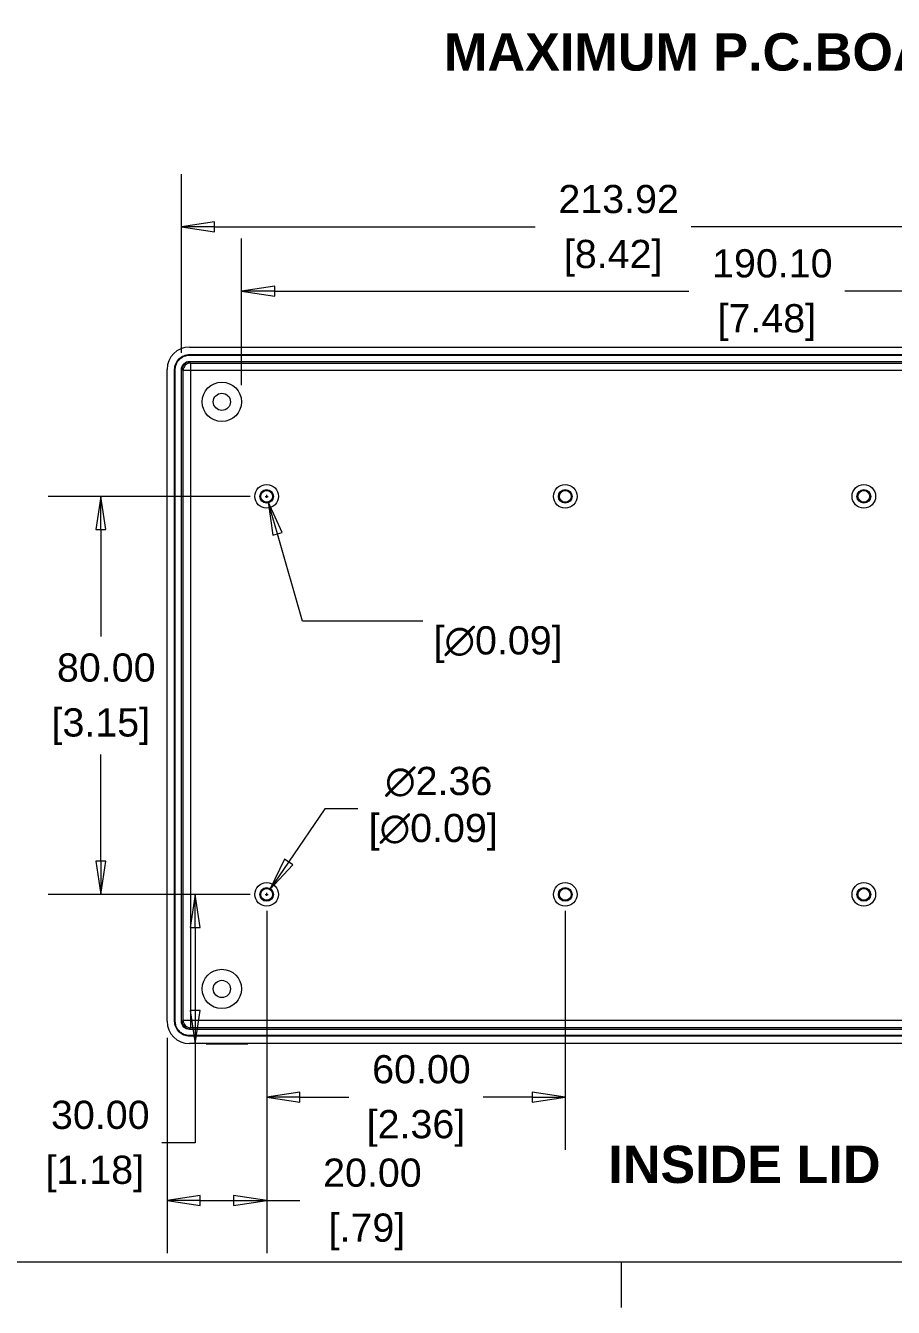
# Model space of a CAD drawing. Header units: millimetres. Extents: x 12 to 919, y 12 to 708.
# Drawn here: x 346 to 520.3, y 12.1 to 269.7 of the extents above; entities that cross this region are included whole.
import ezdxf

# ---------------------------------------------------------------- set-up
doc = ezdxf.new("R2010")
doc.units = ezdxf.units.MM
doc.header["$LTSCALE"] = 3.333333
for name, color, linetype, lineweight in [('Dimension (ANSI)', 7, 'Continuous', 9), ('Sketch Geometry (ANSI)', 7, 'Continuous', 9), ('Symbol (ANSI)', 7, 'Continuous', 9), ('Visible (ANSI)', 7, 'Continuous', 9), ('Visible Narrow (ANSI)', 7, 'Continuous', 9)]:
    doc.layers.add(name, color=color, linetype=linetype, lineweight=lineweight)
doc.styles.add('Label Text (ANSI)', font='arialbd.ttf')
doc.styles.add('Note Text (ANSI)', font='arial.ttf')
doc.dimstyles.new('Default - mm_inch (ANSI)', dxfattribs={"dimscale": 3.333333, "dimtxt": 1.7, "dimasz": 2, "dimexe": 3.175, "dimexo": 1, "dimgap": 0.8, "dimtad": 0, "dimtih": 1, "dimtoh": 1, "dimrnd": 1e-08, "dimzin": 4, "dimdsep": 46, "dimtxsty": 'Note Text (ANSI)', "dimblk": 'Filled-1', "dimcen": 0.09, "dimdle": 10, "dimclrd": 256, "dimclre": 256, "dimclrt": 256, "dimadec": 1, "dimazin": 0, "dimtfac": 1.176471, "dimtofl": 0, "dimtmove": 0, "dimatfit": 3, "dimfxl": 0, "dimtolj": 1, "dimtzin": 0, "dimlwd": -1, "dimlwe": -1, "dimarcsym": 0})

# ---------------------------------------------------------------- blocks, each defined once
blk = doc.blocks.new('Borders Default Border')
at = {"layer": 'Sketch Geometry (ANSI)'}
blk.add_line((139.7, 6.35), (139.7, 3.634), dxfattribs=at)
at = {"layer": 'Sketch Geometry (ANSI)', "flags": 128}
blk.add_lwpolyline([(6.35, 6.35), (6.35, 209.55), (273.05, 209.55), (273.05, 6.35), (6.35, 6.35)], dxfattribs=at)
blk = doc.blocks.new('Filled-1')
at = {"color": 0}
for p, q in [((0, 0), (-1, 0.15)), ((-1, 0.15), (-1, -0.15)), ((-1, 0), (0, 0)), ((-1, -0.15), (0, 0))]:
    blk.add_line(p, q, dxfattribs=at)
at = {"color": 0, "flags": 128}
blk.add_lwpolyline([(-1, -0.15), (0, 0), (-1, 0.15), (-1, -0.15)], dxfattribs=at)
at = {"color": 0}
blk.add_solid([(-1, -0.15), (0, 0), (-1, 0.15), (-1, -0.15)], dxfattribs=at)
blk = doc.blocks.new('*D33')
at = {"layer": 'Defpoints', "color": 0, "transparency": 16777216}
for p in [(591.2, 229.27), (377.28, 200.61), (591.2, 200.4)]:
    blk.add_point(p, dxfattribs=at)
at = {"layer": 'Dimension (ANSI)', "transparency": 16777216}
for p, q in [((377.28, 203.95), (377.28, 239.86)), ((591.2, 203.74), (591.2, 239.86)), ((383.94, 229.27), (448.38, 229.27)), ((584.53, 229.27), (479.7, 229.27))]:
    blk.add_line(p, q, dxfattribs=at)
at = {"layer": 'Dimension (ANSI)', "transparency": 16777216, "xscale": 6.666666666666667, "yscale": 6.666666666666667, "zscale": 6.666666666666667, "rotation": 180}
blk.add_blockref('Filled-1', (377.28, 229.27), dxfattribs=at)
at = {"layer": 'Dimension (ANSI)', "transparency": 16777216, "xscale": 6.666666666666667, "yscale": 6.666666666666667, "zscale": 6.666666666666667}
blk.add_blockref('Filled-1', (591.2, 229.27), dxfattribs=at)
at = {"layer": 'Dimension (ANSI)', "transparency": 16777216, "attachment_point": 5, "style": 'Note Text (ANSI)'}
for s, insert, char_height in [('\\A1; 213.92', (464.04, 234.83), 5.6667), ('\\A1;[8.42]', (464.04, 222.97), 5.667)]:
    blk.add_mtext(s, dxfattribs=dict(at, insert=insert, char_height=char_height))
blk = doc.blocks.new('*D35')
at = {"layer": 'Defpoints', "color": 0, "transparency": 16777216}
for p in [(389.36, 216.35), (389.36, 194.11), (579.46, 194.11)]:
    blk.add_point(p, dxfattribs=at)
at = {"layer": 'Dimension (ANSI)', "transparency": 16777216}
for p, q in [((389.36, 197.45), (389.36, 226.94)), ((579.46, 197.45), (579.46, 226.94)), ((396.03, 216.35), (479.24, 216.35)), ((572.79, 216.35), (510.61, 216.35))]:
    blk.add_line(p, q, dxfattribs=at)
at = {"layer": 'Dimension (ANSI)', "transparency": 16777216, "xscale": 6.666666666666667, "yscale": 6.666666666666667, "zscale": 6.666666666666667, "rotation": 180}
blk.add_blockref('Filled-1', (389.36, 216.35), dxfattribs=at)
at = {"layer": 'Dimension (ANSI)', "transparency": 16777216, "xscale": 6.666666666666667, "yscale": 6.666666666666667, "zscale": 6.666666666666667}
blk.add_blockref('Filled-1', (579.46, 216.35), dxfattribs=at)
at = {"layer": 'Dimension (ANSI)', "transparency": 16777216, "attachment_point": 5, "style": 'Note Text (ANSI)'}
for s, insert, char_height in [('\\A1; 190.10', (494.92, 221.91), 5.6667), ('\\A1;[7.48]', (494.92, 210.05), 5.667)]:
    blk.add_mtext(s, dxfattribs=dict(at, insert=insert, char_height=char_height))
blk = doc.blocks.new('*D37')
at = {"layer": 'Defpoints', "color": 0, "transparency": 16777216}
for p in [(361.08, 175.11), (394.41, 175.11), (394.41, 95.11)]:
    blk.add_point(p, dxfattribs=at)
at = {"layer": 'Dimension (ANSI)', "transparency": 16777216}
for p, q in [((391.08, 175.11), (350.49, 175.11)), ((361.08, 168.45), (361.08, 146.97)), ((361.08, 101.78), (361.08, 123.26)), ((391.08, 95.11), (350.49, 95.11))]:
    blk.add_line(p, q, dxfattribs=at)
at = {"layer": 'Dimension (ANSI)', "transparency": 16777216, "xscale": 6.666666666666667, "yscale": 6.666666666666667, "zscale": 6.666666666666667}
for p, rotation in [((361.08, 175.11), 90), ((361.08, 95.11), 270)]:
    blk.add_blockref('Filled-1', p, dxfattribs=dict(at, rotation=rotation))
at = {"layer": 'Dimension (ANSI)', "transparency": 16777216, "char_height": 5.667, "attachment_point": 5, "style": 'Note Text (ANSI)'}
for s, insert in [('\\A1; 80.00', (361.08, 140.67)), ('\\A1;[3.15]', (361.08, 128.82))]:
    blk.add_mtext(s, dxfattribs=dict(at, insert=insert))
blk = doc.blocks.new('*D38')
at = {"layer": 'Defpoints', "color": 0, "transparency": 16777216}
for p in [(394.41, 95.11), (454.41, 95.11), (454.41, 54.38)]:
    blk.add_point(p, dxfattribs=at)
at = {"layer": 'Dimension (ANSI)', "transparency": 16777216}
for p, q in [((394.41, 91.78), (394.41, 43.8)), ((454.41, 91.78), (454.41, 43.8)), ((401.08, 54.38), (410.93, 54.38)), ((447.74, 54.38), (437.89, 54.38))]:
    blk.add_line(p, q, dxfattribs=at)
at = {"layer": 'Dimension (ANSI)', "transparency": 16777216, "xscale": 6.666666666666667, "yscale": 6.666666666666667, "zscale": 6.666666666666667, "rotation": 180}
blk.add_blockref('Filled-1', (394.41, 54.38), dxfattribs=at)
at = {"layer": 'Dimension (ANSI)', "transparency": 16777216, "xscale": 6.666666666666667, "yscale": 6.666666666666667, "zscale": 6.666666666666667}
blk.add_blockref('Filled-1', (454.41, 54.38), dxfattribs=at)
at = {"layer": 'Dimension (ANSI)', "transparency": 16777216, "char_height": 5.667, "attachment_point": 5, "style": 'Note Text (ANSI)'}
for s, insert in [('\\A1; 60.00', (424.41, 59.94)), ('\\A1;[2.36]', (424.41, 48.08))]:
    blk.add_mtext(s, dxfattribs=dict(at, insert=insert))
blk = doc.blocks.new('*D39')
at = {"layer": 'Defpoints', "color": 0, "transparency": 16777216}
for p in [(395.07, 96.09), (393.75, 94.14)]:
    blk.add_point(p, dxfattribs=at)
at = {"layer": 'Dimension (ANSI)', "transparency": 16777216}
for p, q in [((406.09, 112.33), (398.82, 101.61)), ((412.76, 112.33), (406.09, 112.33)), ((394.41, 94.81), (394.41, 95.41)), ((394.11, 95.11), (394.71, 95.11))]:
    blk.add_line(p, q, dxfattribs=at)
at = {"layer": 'Dimension (ANSI)', "transparency": 16777216, "xscale": 6.666666666666667, "yscale": 6.666666666666667, "zscale": 6.666666666666667, "rotation": 235.8419980700288}
blk.add_blockref('Filled-1', (395.07, 96.09), dxfattribs=at)
at = {"layer": 'Dimension (ANSI)', "transparency": 16777216, "insert": (427.88, 112.33), "char_height": 5.667, "attachment_point": 5, "style": 'Note Text (ANSI)'}
blk.add_mtext('\\A1; ∅2.36\\P[∅0.09]', dxfattribs=at)
blk = doc.blocks.new('*D41')
at = {"layer": 'Defpoints', "color": 0, "transparency": 16777216}
for p in [(394.08, 176.25), (394.74, 173.98)]:
    blk.add_point(p, dxfattribs=at)
at = {"layer": 'Dimension (ANSI)', "transparency": 16777216}
for p, q in [((394.41, 174.81), (394.41, 175.41)), ((394.11, 175.11), (394.71, 175.11)), ((401.64, 150.04), (396.58, 167.57)), ((425.78, 150.04), (401.64, 150.04))]:
    blk.add_line(p, q, dxfattribs=at)
at = {"layer": 'Dimension (ANSI)', "transparency": 16777216, "xscale": 6.666666666666667, "yscale": 6.666666666666667, "zscale": 6.666666666666667, "rotation": 106.0862048814355}
blk.add_blockref('Filled-1', (394.74, 173.98), dxfattribs=at)
at = {"layer": 'Dimension (ANSI)', "transparency": 16777216, "insert": (440.91, 150.04), "char_height": 5.667, "attachment_point": 5, "style": 'Note Text (ANSI)'}
blk.add_mtext('\\A1; \\P[∅0.09]', dxfattribs=at)
blk = doc.blocks.new('*D55')
at = {"layer": 'Defpoints', "color": 0, "transparency": 16777216}
for p in [(394.41, 95.11), (374.41, 69.61), (394.41, 33.59)]:
    blk.add_point(p, dxfattribs=at)
at = {"layer": 'Dimension (ANSI)', "transparency": 16777216}
for p, q in [((394.41, 91.78), (394.41, 23)), ((374.41, 66.28), (374.41, 23)), ((381.08, 33.59), (387.74, 33.59)), ((394.41, 33.59), (401.08, 33.59))]:
    blk.add_line(p, q, dxfattribs=at)
at = {"layer": 'Dimension (ANSI)', "transparency": 16777216, "xscale": 6.666666666666667, "yscale": 6.666666666666667, "zscale": 6.666666666666667, "rotation": 180}
blk.add_blockref('Filled-1', (374.41, 33.59), dxfattribs=at)
at = {"layer": 'Dimension (ANSI)', "transparency": 16777216, "xscale": 6.666666666666667, "yscale": 6.666666666666667, "zscale": 6.666666666666667}
blk.add_blockref('Filled-1', (394.41, 33.59), dxfattribs=at)
at = {"layer": 'Dimension (ANSI)', "transparency": 16777216, "char_height": 5.667, "attachment_point": 5, "style": 'Note Text (ANSI)'}
for s, insert in [('\\A1; 20.00', (414.56, 39.15)), ('\\A1;[.79]', (414.56, 27.29))]:
    blk.add_mtext(s, dxfattribs=dict(at, insert=insert))
blk = doc.blocks.new('*D56')
at = {"layer": 'Defpoints', "color": 0, "transparency": 16777216}
for p in [(380.03, 95.11), (394.41, 95.11), (378.9, 65.11)]:
    blk.add_point(p, dxfattribs=at)
at = {"layer": 'Dimension (ANSI)', "transparency": 16777216}
for p, q in [((391.08, 95.11), (369.45, 95.11)), ((380.03, 88.45), (380.03, 71.78)), ((380.03, 65.11), (380.03, 45.21)), ((382.24, 65.11), (390.61, 65.11)), ((380.03, 45.21), (373.36, 45.21))]:
    blk.add_line(p, q, dxfattribs=at)
at = {"layer": 'Dimension (ANSI)', "transparency": 16777216, "xscale": 6.666666666666667, "yscale": 6.666666666666667, "zscale": 6.666666666666667}
for p, rotation in [((380.03, 95.11), 90), ((380.03, 65.11), 270)]:
    blk.add_blockref('Filled-1', p, dxfattribs=dict(at, rotation=rotation))
at = {"layer": 'Dimension (ANSI)', "transparency": 16777216, "char_height": 5.667, "attachment_point": 5, "style": 'Note Text (ANSI)'}
for s, insert in [('\\A1; 30.00', (359.88, 50.77)), ('\\A1;[1.18]', (359.88, 38.91))]:
    blk.add_mtext(s, dxfattribs=dict(at, insert=insert))

msp = doc.modelspace()

# ---------------------------------------------------------------- linework, layer by layer
at = {"layer": 'Visible (ANSI)'}
for p, q in [((378.9041, 205.1137), (589.9134, 205.1137)), ((378.9041, 203.6106), (589.9134, 203.6106)), ((378.9041, 203.4743), (589.9134, 203.4743)), ((378.9103, 202.2468), (589.9072, 202.2468)), ((374.4088, 69.609), (374.4088, 200.6183)), ((375.9119, 69.609), (375.9119, 200.6183)), ((376.0481, 69.609), (376.0481, 200.6183)), ((377.2756, 69.6152), (377.2756, 200.6121)), ((589.9072, 67.9805), (378.9103, 67.9805)), ((589.9134, 66.753), (378.9041, 66.753)), ((589.9134, 66.6167), (378.9041, 66.6167)), ((589.9134, 65.1137), (378.9041, 65.1137))]:
    msp.add_line(p, q, dxfattribs=at)
for centre, radius in [((385.4088, 194.1137), 3.95), ((385.4088, 194.1137), 1.727), ((394.4088, 175.1137), 2.375), ((394.4088, 175.1137), 1.375), ((394.4088, 175.1137), 1.181), ((454.4088, 175.1137), 2.375), ((454.4088, 175.1137), 1.375), ((454.4088, 175.1137), 1.181), ((514.4088, 175.1137), 2.375), ((514.4088, 175.1137), 1.375), ((514.4088, 175.1137), 1.181), ((394.4088, 95.1137), 2.375), ((394.4088, 95.1137), 1.375), ((394.4088, 95.1137), 1.181), ((454.4088, 95.1137), 2.375), ((454.4088, 95.1137), 1.375), ((454.4088, 95.1137), 1.181), ((514.4088, 95.1137), 2.375), ((514.4088, 95.1137), 1.375), ((514.4088, 95.1137), 1.181), ((385.4088, 76.1137), 3.95), ((385.4088, 76.1137), 1.727)]:
    msp.add_circle(centre, radius, dxfattribs=at)
for centre, major_axis in [((378.9134, 200.609), (-3.1885, 3.1885)), ((378.9134, 200.609), (-1.0628, 1.0628)), ((378.9134, 69.6183), (-3.1885, -3.1885)), ((378.9134, 69.6183), (-1.0628, -1.0628))]:
    msp.add_ellipse(centre, major_axis=major_axis, ratio=0.99794431, start_param=5.49881604, end_param=7.06755457, dxfattribs=at)
for points in [[(375.9119, 200.6183), (375.9119, 201.4031), (376.5598, 202.9626), (378.1194, 203.6105), (378.9041, 203.6106)], [(377.2756, 200.6121), (377.2757, 201.0403), (377.6296, 201.8928), (378.4821, 202.2468), (378.9103, 202.2468)], [(378.9041, 66.6167), (378.1194, 66.6168), (376.5598, 67.2647), (375.9119, 68.8243), (375.9119, 69.609)], [(378.9103, 67.9805), (378.4821, 67.9805), (377.6296, 68.3345), (377.2757, 69.187), (377.2756, 69.6152)]]:
    msp.add_open_spline(points, degree=3, dxfattribs=at)
for points in [[(376.0481, 200.6183), (376.0481, 200.8796), (376.0841, 201.1406), (376.2229, 201.6351), (376.3236, 201.8691), (376.5897, 202.314), (376.7583, 202.5229), (377.2552, 202.9877), (377.6205, 203.2037), (378.1287, 203.3699), (378.245, 203.4), (378.5409, 203.457), (378.7225, 203.4743), (378.9041, 203.4743)], [(378.9041, 66.753), (378.6429, 66.753), (378.3818, 66.7889), (377.8873, 66.9278), (377.6533, 67.0285), (377.2084, 67.2946), (376.9995, 67.4632), (376.5347, 67.9601), (376.3187, 68.3253), (376.1525, 68.8336), (376.1224, 68.9498), (376.0654, 69.2458), (376.0481, 69.4274), (376.0481, 69.609)]]:
    msp.add_open_spline(points, degree=3, knots=[5.49881604, 5.49881604, 5.49881604, 5.49881604, 5.77238911, 5.77238911, 6.03733948, 6.03733948, 6.31651762, 6.31651762, 6.75168277, 6.75168277, 6.87733472, 6.87733472, 7.06755457, 7.06755457, 7.06755457, 7.06755457], dxfattribs=at)
at = {"layer": 'Visible Narrow (ANSI)'}
for p, q in [((378.9041, 203.6106), (378.9041, 203.4743)), ((378.9103, 202.1106), (378.9103, 202.2468)), ((378.9103, 202.1106), (379.1178, 201.9031)), ((379.1178, 201.9031), (589.6998, 201.9031)), ((379.1178, 201.9031), (379.1178, 200.4047)), ((375.9119, 200.6183), (376.0481, 200.6183)), ((377.4119, 200.6121), (377.2756, 200.6121)), ((377.6193, 200.4047), (377.4119, 200.6121)), ((379.1178, 200.4047), (377.6193, 200.4047)), ((377.6193, 69.8226), (377.6193, 200.4047)), ((589.6998, 200.4047), (379.1178, 200.4047)), ((379.1178, 200.4047), (379.1178, 69.8226)), ((375.9119, 69.609), (376.0481, 69.609)), ((377.4119, 69.6152), (377.2756, 69.6152)), ((377.4119, 69.6152), (377.6193, 69.8226)), ((377.6193, 69.8226), (379.1178, 69.8226)), ((379.1178, 69.8226), (589.6998, 69.8226)), ((379.1178, 69.8226), (379.1178, 68.3242)), ((379.1178, 68.3242), (378.9103, 68.1167)), ((378.9103, 68.1167), (378.9103, 67.9805)), ((589.6998, 68.3242), (379.1178, 68.3242)), ((378.9041, 66.6167), (378.9041, 66.753))]:
    msp.add_line(p, q, dxfattribs=at)
for centre, major_axis in [((379.1178, 200.4047), (1.0607, 1.0607)), ((379.1178, 69.8226), (-1.0607, 1.0607))]:
    msp.add_ellipse(centre, major_axis=major_axis, ratio=0.99794431, start_param=0.78642706, end_param=2.35516559, dxfattribs=at)

# ---------------------------------------------------------------- block references
at = {"xscale": 3.333333333333333, "yscale": 3.333333333333333, "zscale": 3.333333333333333}
msp.add_blockref('Borders Default Border', (0, 0), dxfattribs=at)

# ---------------------------------------------------------------- texts
at = {"layer": 'Symbol (ANSI)', "char_height": 7.5, "attachment_point": 7, "style": 'Label Text (ANSI)'}
for s, insert in [('MAXIMUM P.C.BOARD', (430.0433, 260.5758)), ('INSIDE LID', (463.0541, 37.0024))]:
    msp.add_mtext(s, dxfattribs=dict(at, insert=insert))

# ---------------------------------------------------------------- dimensions: what is measured, and where the dimension line sits
at = {"layer": 'Dimension (ANSI)'}
for base, p1, p2, angle, text, override, picture, middle in [((591.1983, 229.2727), (377.2756, 200.6121), (591.1983, 200.4047), 180, ' <>\\X[8.42]', {"dimgap": 0.8, "dimtih": 0, "dimtoh": 0, "dimdec": 2, "dimpost": '\\X', "dimtol": 0, "dimlim": 0, "dimtp": 0, "dimtm": 0, "dimtdec": 2, "dimatfit": 1}, '*D33', (464.0406, 229.2727)), ((389.3588, 216.3529), (579.4588, 194.1137), (389.3588, 194.1137), 180, ' <>\\X[7.48]', {"dimgap": 0.8, "dimtih": 0, "dimtoh": 0, "dimdec": 2, "dimpost": '\\X', "dimtol": 0, "dimlim": 0, "dimtp": 0, "dimtm": 0, "dimtdec": 2, "dimatfit": 1}, '*D35', (494.9221, 216.3529)), ((361.0754, 175.1137), (394.4088, 95.1137), (394.4088, 175.1137), 90, ' <>\\X[3.15]', {"dimgap": 0.8, "dimdec": 2, "dimpost": '\\X', "dimtol": 0, "dimlim": 0, "dimtp": 0, "dimtm": 0, "dimtdec": 2, "dimatfit": 1}, '*D37', (361.0754, 135.1137)), ((380.029, 95.1137), (378.9041, 65.1137), (394.4088, 95.1137), 90, ' <>\\X[1.18]', {"dimgap": 0.8, "dimdec": 2, "dimpost": '\\X', "dimtol": 0, "dimlim": 0, "dimtp": 0, "dimtm": 0, "dimtdec": 2, "dimatfit": 2}, '*D56', (359.8803, 45.2059)), ((454.4088, 54.3827), (394.4088, 95.1137), (454.4088, 95.1137), 180, ' <>\\X[2.36]', {"dimgap": 0.8, "dimtih": 0, "dimtoh": 0, "dimdec": 2, "dimpost": '\\X', "dimtol": 0, "dimlim": 0, "dimtp": 0, "dimtm": 0, "dimtdec": 2, "dimatfit": 1}, '*D38', (424.4088, 54.3827))]:
    dim = msp.add_linear_dim(base=base, p1=p1, p2=p2, angle=angle, text=text, dimstyle='Default - mm_inch (ANSI)', override=override, dxfattribs=at)
    dim.commit()
    dim.dimension.update_dxf_attribs({"geometry": picture, "text_midpoint": middle, "dimtype": 160})
for p1, p2, text, picture, middle in [((394.0815, 176.2484), (394.736, 173.9789), ' \\X[∅0.09]', '*D41', (440.9056, 150.0379)), ((393.7457, 94.1364), (395.0719, 96.0909), ' <>\\X[∅0.09]', '*D39', (427.8834, 112.3349))]:
    dim = msp.add_diameter_dim_2p(p1=p1, p2=p2, text=text, dimstyle='Default - mm_inch (ANSI)', override={"dimgap": 0.8, "dimdec": 2, "dimlfac": 1, "dimpost": '\\X', "dimtol": 0, "dimlim": 0, "dimtp": 0, "dimtm": 0, "dimtdec": 2}, dxfattribs=at)
    dim.commit()
    dim.dimension.update_dxf_attribs({"geometry": picture, "text_midpoint": middle, "dimtype": 163})
dim = msp.add_linear_dim(base=(394.4088, 33.5877), p1=(374.4088, 69.609), p2=(394.4088, 95.1137), text=' <>\\X[.79]', dimstyle='Default - mm_inch (ANSI)', override={"dimgap": 0.8, "dimtih": 0, "dimtoh": 0, "dimdec": 2, "dimpost": '\\X', "dimtol": 0, "dimlim": 0, "dimtp": 0, "dimtm": 0, "dimtdec": 2, "dimatfit": 2}, dxfattribs=at)
dim.commit()
dim.dimension.update_dxf_attribs({"geometry": '*D55', "text_midpoint": (414.5575, 33.5877), "dimtype": 160})

doc.saveas('drawing.dxf')
